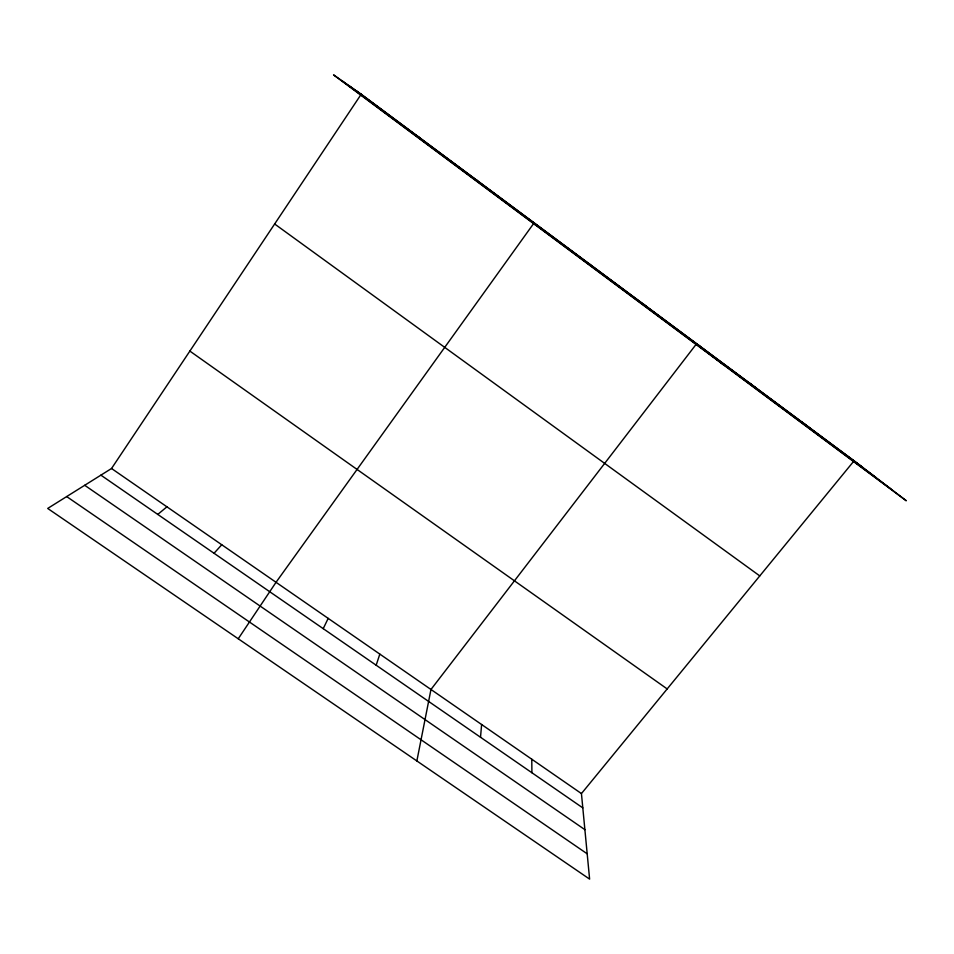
<?xml version="1.0" encoding="UTF-8"?>
<svg xmlns="http://www.w3.org/2000/svg" width="954" height="954" viewBox="0 0 954 954"><rect width="100%" height="100%" fill="white"/><g stroke="black" fill="none" stroke-linecap="round" stroke-linejoin="round"><path stroke-width="1.43" d="M480.518 737.263L481.615 724.503M416.862 760.958L430.969 689.48L696.623 343.69L724.289 365.43M376.174 665.224L379.823 654.098M323.215 628.662L328.188 618.371M854.092 460.806L581.439 793.573L589.608 879.111L47.7 508.446L111.535 468.497L361.208 94.231L333.566 74.889L906.3 500.778L854.092 460.806L361.208 94.231M238.238 638.775L276.028 582.298L534.133 222.842L535.528 225.061M214.042 553.272L221.757 544.758M157.768 514.421L166.926 506.824M475.796 179.65L477.119 180.437M416.564 135.599L419.486 137.579M66.673 496.569L587.187 853.806M84.703 485.288L584.885 829.658M111.535 468.497L581.439 793.573M100.897 475.152L582.811 807.895M189.858 351.084L667.18 688.931M274.645 223.987L759.778 575.918M356.653 91.035L862.762 467.436M349.665 86.158L875.987 477.56M341.854 80.685L890.738 488.865M802.147 422.169L809.481 427.821M749.665 383.138L755.64 387.765M643.032 303.825L646.192 306.377M588.868 263.554L590.586 265.021M531.772 759.205L531.915 772.752"/></g></svg>
